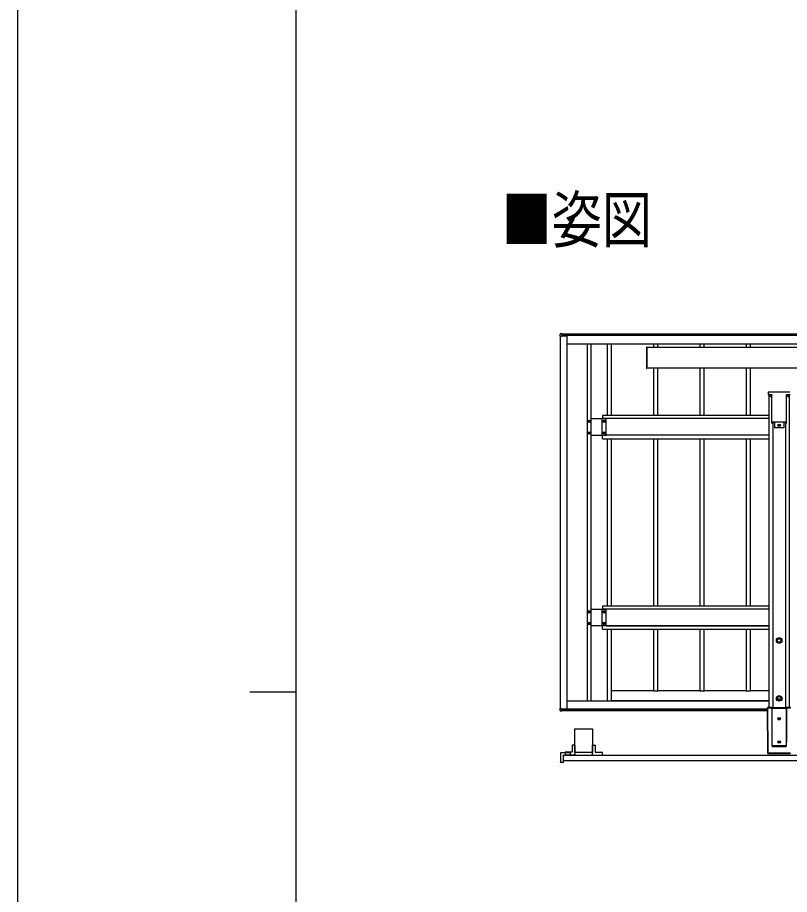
# Model space of a CAD drawing. Units: millimetres, scale not verified. Extents: x -16820 to 16820, y -11881 to 11886.
# Drawn here: x -16820 to -13497, y -365 to 3410 of the extents above; entities that cross this region are included whole.
import ezdxf
from ezdxf.enums import TextEntityAlignment as Align

# ---------------------------------------------------------------- set-up
doc = ezdxf.new("R2010")
doc.units = ezdxf.units.MM
doc.header["$LTSCALE"] = 40
for name, color, linetype in [('0-2_USER1', 3, 'Continuous'), ('0-6_YKK_A1', 4, 'Continuous'), ('0-8_YKK_ZWAK', 7, 'Continuous')]:
    doc.layers.add(name, color=color, linetype=linetype)
doc.styles.add('ＭＳ ゴシック', font='')
doc.styles.get('ＭＳ ゴシック').set_extended_font_data('MS Gothic')

msp = doc.modelspace()

# ---------------------------------------------------------------- linework, layer by layer
at = {"layer": '0-6_YKK_A1'}
for p, q in [((-14484.42, 2045.15), (-14484.42, 2047.3)), ((-14484.42, 2038.12), (-14484.42, 2045.15)), ((-14476.42, 2048.29), (-14483.95, 2047.8)), ((-14476.42, 2048.28), (-14483.95, 2047.8)), ((-14483.95, 2047.8), (-14483.95, 2047.8)), ((-14478.24, 2038.08), (-14478.24, 2039.28)), ((-14477.92, 2039.43), (-14477.92, 2039.29)), ((-14477.92, 2039.29), (-14477.92, 2038.09)), ((-14453.42, 2039.15), (-14477.92, 2039.15)), ((-14477.64, 2039.87), (-14476.42, 2039.87)), ((-14477.62, 2039.59), (-14476.42, 2039.58)), ((-14476.42, 2048.28), (-14476.42, 2046.09)), ((-9083.92, 2046.71), (-14476.42, 2046.71)), ((-9083.92, 2046.71), (-14476.42, 2046.71)), ((-14476.42, 2046.09), (-14476.42, 2045.56)), ((-9083.92, 2041.71), (-14476.42, 2041.71)), ((-14452.92, 432.21), (-14452.92, 2039.17)), ((-14483.95, 2038.1), (-14478.24, 2038.08)), ((-14482.92, 433.16), (-14482.92, 2038.09)), ((-14452.92, 2004.78), (-9102.92, 2004.78)), ((-14367.92, 2004.78), (-14367.92, 466.78)), ((-14351.92, 2004.78), (-14351.92, 466.78)), ((-14280.92, 2004.78), (-14280.92, 1696.28)), ((-14263.92, 2004.78), (-14263.92, 1696.28)), ((-14080.92, 1989.78), (-14080.92, 2004.78)), ((-14063.92, 1989.78), (-14063.92, 2004.78)), ((-13880.92, 1989.78), (-13880.92, 2004.78)), ((-13863.92, 1989.78), (-13863.92, 2004.78)), ((-13680.92, 1989.78), (-13680.92, 2004.78)), ((-13663.92, 1989.78), (-13663.92, 2004.78)), ((-14112.41, 1989.19), (-14112.41, 1900.38)), ((-14109.91, 1990.28), (-14111.48, 1990.19)), ((-14109.91, 1989.29), (-14109.91, 1990.28)), ((-13059.91, 1899.78), (-14109.91, 1899.78)), ((-14080.92, 1696.28), (-14080.92, 1899.78)), ((-14063.92, 1696.28), (-14063.92, 1899.78)), ((-13880.92, 1696.28), (-13880.92, 1899.78)), ((-13863.92, 1696.28), (-13863.92, 1899.78)), ((-13680.92, 1696.28), (-13680.92, 1899.78)), ((-13663.92, 1696.28), (-13663.92, 1899.78)), ((-13588.29, 1787.07), (-13573.28, 1787.07)), ((-13572.75, 1796.57), (-13586.33, 1796.57)), ((-13585.92, 1786.67), (-13585.92, 439.57)), ((-13584.72, 1786.67), (-13584.72, 439.57)), ((-13582.42, 1787.07), (-13582.42, 1783.07)), ((-13573.42, 1787.07), (-13573.42, 1783.07)), ((-13573.28, 1787.07), (-13572.28, 1787.07)), ((-13571.26, 1796.57), (-13572.75, 1796.57)), ((-13572.18, 1787.07), (-13572.28, 1787.07)), ((-13572.17, 1663.72), (-13572.17, 1786.93)), ((-13570.88, 1796.57), (-13571.26, 1796.57)), ((-13510.96, 1796.57), (-13570.88, 1796.57)), ((-13510.58, 1796.57), (-13510.96, 1796.57)), ((-13509.09, 1796.57), (-13510.58, 1796.57)), ((-13509.67, 1663.72), (-13509.67, 1786.93)), ((-13509.66, 1787.07), (-13509.56, 1787.07)), ((-13509.56, 1787.07), (-13508.56, 1787.07)), ((-13495.51, 1796.57), (-13509.09, 1796.57)), ((-13508.56, 1787.07), (-13493.55, 1787.07)), ((-13508.42, 1787.07), (-13508.42, 1783.07)), ((-13499.42, 1787.07), (-13499.42, 1783.07)), ((-13497.12, 1787.07), (-13497.12, 439.57)), ((-14358.44, 1672.72), (-14358.44, 1673.68)), ((-14285.92, 1681.78), (-14351.92, 1681.78)), ((-14303.42, 1610.78), (-14303.42, 1681.78)), ((-13585.92, 1696.28), (-14300.92, 1696.28)), ((-14300.92, 1696.28), (-14300.92, 1681.78)), ((-13585.92, 1683.29), (-14300.92, 1683.29)), ((-14292.44, 1672.72), (-14292.44, 1673.68)), ((-14285.92, 1610.78), (-14285.92, 1681.78)), ((-13571.81, 1663.57), (-13572.16, 1663.57)), ((-13571.81, 1663.57), (-13571.31, 1663.57)), ((-13571.31, 1663.57), (-13569.27, 1663.57)), ((-13568.96, 1668.91), (-13569.27, 1663.57)), ((-13568.42, 1668.91), (-13568.42, 437.93)), ((-13561.42, 1668.91), (-13561.42, 1643.07)), ((-13520.42, 1668.91), (-13520.42, 1643.07)), ((-13513.42, 1668.91), (-13513.42, 437.93)), ((-13512.57, 1663.57), (-13510.53, 1663.57)), ((-13510.53, 1663.57), (-13510.03, 1663.57)), ((-13510.03, 1663.57), (-13509.68, 1663.57)), ((-14358.44, 1622.72), (-14358.44, 1623.68)), ((-14292.44, 1622.72), (-14292.44, 1623.68)), ((-13520.42, 1643.07), (-13561.42, 1643.07)), ((-13540.44, 1652.63), (-13540.44, 1651.67)), ((-14285.92, 1610.78), (-14351.92, 1610.78)), ((-14300.92, 1596.28), (-14300.92, 1610.78)), ((-14300.92, 1596.37), (-13585.92, 1596.37)), ((-13585.92, 1611.53), (-14285.92, 1611.53)), ((-14280.92, 1596.37), (-14280.92, 876.21)), ((-14263.92, 1596.37), (-14263.92, 876.21)), ((-14080.92, 876.21), (-14080.92, 1596.37)), ((-14063.92, 876.21), (-14063.92, 1596.37)), ((-13880.92, 876.21), (-13880.92, 1596.37)), ((-13863.92, 876.21), (-13863.92, 1596.37)), ((-13680.92, 876.21), (-13680.92, 1596.37)), ((-13663.92, 876.21), (-13663.92, 1596.37)), ((-13585.92, 876.21), (-14300.92, 876.21)), ((-14300.92, 876.21), (-14300.92, 861.71)), ((-14358.44, 852.65), (-14358.44, 853.61)), ((-14285.92, 861.71), (-14351.92, 861.71)), ((-14303.42, 790.71), (-14303.42, 861.71)), ((-13585.92, 863.22), (-14300.92, 863.22)), ((-14292.44, 852.65), (-14292.44, 853.61)), ((-14285.92, 790.71), (-14285.92, 861.71)), ((-14358.44, 802.65), (-14358.44, 803.61)), ((-14292.44, 802.65), (-14292.44, 803.61)), ((-14285.92, 790.71), (-14351.92, 790.71)), ((-14300.92, 776.21), (-14300.92, 790.71)), ((-14300.92, 776.29), (-13585.92, 776.29)), ((-14285.92, 791.49), (-13585.92, 791.49)), ((-13585.92, 791.45), (-14285.92, 791.45)), ((-14280.92, 776.29), (-14280.92, 466.78)), ((-14263.92, 776.29), (-14263.92, 466.78)), ((-14080.92, 511.43), (-14080.92, 776.29)), ((-14063.92, 509.79), (-14063.92, 776.29)), ((-13880.92, 509.79), (-13880.92, 776.29)), ((-13863.92, 509.79), (-13863.92, 776.29)), ((-13680.92, 509.79), (-13680.92, 776.29)), ((-13663.92, 509.79), (-13663.92, 776.29)), ((-14081.22, 511.43), (-14263.92, 511.43)), ((-14064.92, 509.74), (-14079.92, 509.74)), ((-13881.22, 511.43), (-14063.92, 511.43)), ((-13864.92, 509.74), (-13879.92, 509.74)), ((-13681.22, 511.43), (-13863.92, 511.43)), ((-13664.92, 509.74), (-13679.92, 509.74)), ((-13585.92, 511.43), (-13663.92, 511.43)), ((-13585.92, 466.78), (-14452.92, 466.78)), ((-13586.92, 466.78), (-14452.92, 466.78)), ((-13586.92, 466.73), (-14452.92, 466.73)), ((-13586.92, 466.2), (-14452.92, 466.2)), ((-13585.92, 468.02), (-14263.92, 468.02)), ((-13585.92, 467.91), (-14263.92, 467.91)), ((-14484.42, 435.33), (-14484.42, 433.13)), ((-14483.96, 425.64), (-14484.42, 433.13)), ((-14482.92, 435.36), (-14483.92, 435.36)), ((-14483.92, 433.11), (-14478.22, 433.11)), ((-14483.46, 425.17), (-14476.42, 425.17)), ((-14483.42, 435.3), (-14482.92, 435.3)), ((-14483.42, 433.16), (-14483.42, 435.3)), ((-14483.42, 433.8), (-14482.92, 433.8)), ((-14477.92, 433.16), (-14483.42, 433.16)), ((-14478.22, 431.89), (-14478.22, 433.11)), ((-14477.92, 433.16), (-14477.92, 433.12)), ((-14477.92, 433.12), (-14477.92, 431.93)), ((-14453.42, 432.19), (-14477.92, 432.19)), ((-14477.62, 431.66), (-14477.62, 431.63)), ((-14476.42, 431.3), (-14477.62, 431.3)), ((-14477.42, 432.05), (-14477.42, 432.19)), ((-13590.78, 432.05), (-14477.42, 432.05)), ((-13590.78, 431.73), (-14477.42, 431.73)), ((-13590.78, 431.7), (-14477.42, 431.7)), ((-14476.42, 431.63), (-14476.42, 431.3)), ((-13590.78, 431.39), (-14476.42, 431.39)), ((-14476.42, 425.61), (-14476.42, 431.3)), ((-13590.77, 427.19), (-14476.42, 427.19)), ((-14476.42, 426.72), (-13590.77, 426.72)), ((-14476.42, 425.61), (-14476.42, 425.17)), ((-13590.17, 241.16), (-13590.81, 439.57)), ((-13590.81, 439.57), (-13569.55, 439.57)), ((-13590.81, 439.57), (-13590.36, 438.73)), ((-13590.17, 241.16), (-13590.81, 439.57)), ((-13590.81, 439.57), (-13569.55, 439.57)), ((-13590.36, 438.73), (-13589.72, 241.23)), ((-13589.35, 437.73), (-13590.35, 438.73)), ((-13572.04, 438.73), (-13590.35, 438.73)), ((-13588.73, 242.23), (-13589.35, 437.73)), ((-13589.35, 437.73), (-13572.97, 437.73)), ((-13572.98, 437.62), (-13572.51, 291.1)), ((-13572.98, 437.62), (-13572.51, 436.75)), ((-13572.51, 436.75), (-13572.51, 291.1)), ((-13571.51, 437.75), (-13572.04, 438.73)), ((-13571.51, 437.75), (-13571.51, 436.7)), ((-13510.33, 437.75), (-13571.51, 437.75)), ((-13571.51, 436.7), (-13510.33, 436.7)), ((-13571.51, 274.47), (-13571.51, 436.7)), ((-13569.55, 439.57), (-13569.3, 437.93)), ((-13569.3, 437.93), (-13512.42, 437.93)), ((-13512.42, 437.93), (-13512.17, 439.57)), ((-13512.17, 439.57), (-13491.03, 439.57)), ((-13512.17, 439.57), (-13491.04, 439.57)), ((-13509.8, 438.73), (-13510.33, 437.75)), ((-13510.33, 437.75), (-13510.33, 436.7)), ((-13510.33, 436.7), (-13510.33, 274.47)), ((-13491.49, 438.73), (-13509.8, 438.73)), ((-13508.86, 437.62), (-13509.33, 291.1)), ((-13509.33, 436.75), (-13508.86, 437.62)), ((-13509.33, 291.1), (-13509.33, 436.75)), ((-13508.87, 437.73), (-13492.49, 437.73)), ((-13540.44, 389.39), (-13540.44, 388.43)), ((-14432.73, 275.95), (-14432.73, 247.95)), ((-14421.42, 276.95), (-14431.73, 276.95)), ((-14420.42, 275.45), (-14420.42, 275.95)), ((-14420.42, 275.45), (-14420.42, 235.64)), ((-14345.42, 275.45), (-14345.42, 275.95)), ((-14345.42, 275.45), (-14345.42, 235.64)), ((-14344.42, 276.95), (-14334.11, 276.95)), ((-14333.11, 275.95), (-14333.11, 247.95)), ((-13510.33, 274.47), (-13571.51, 274.47)), ((-13571.51, 271.85), (-13510.34, 271.85)), ((-13540.44, 289.39), (-13540.44, 288.43)), ((-14482.92, 243.64), (-14482.92, 204.14)), ((-14442.42, 244.64), (-14481.92, 244.64)), ((-14472.35, 234.64), (-9083.42, 234.64)), ((-14470.61, 231.34), (-14470.61, 203.34)), ((-14441.61, 232.34), (-14469.62, 232.34)), ((-14462.73, 245.95), (-14462.73, 235.64)), ((-14433.72, 246.95), (-14461.73, 246.95)), ((-14461.72, 234.64), (-14461.23, 234.64)), ((-14461.23, 234.64), (-14460.92, 234.64)), ((-14421.42, 234.64), (-14460.92, 234.64)), ((-14442.11, 244.64), (-14442.42, 244.64)), ((-14442.11, 244.64), (-14441.62, 244.64)), ((-14440.61, 243.64), (-14440.61, 233.34)), ((-14344.42, 234.64), (-14304.92, 234.64)), ((-14332.12, 246.95), (-14304.11, 246.95)), ((-14304.61, 234.64), (-14304.92, 234.64)), ((-14304.12, 234.64), (-14304.61, 234.64)), ((-14303.11, 245.95), (-14303.11, 235.64)), ((-13590.17, 241.16), (-13589.73, 241.23)), ((-13491.67, 241.16), (-13590.17, 241.16)), ((-13589.73, 241.23), (-13492.12, 241.23)), ((-13588.73, 242.23), (-13589.72, 241.23)), ((-13493.11, 242.23), (-13588.73, 242.23)), ((-14482.92, 203.84), (-14482.92, 204.14)), ((-14482.92, 203.34), (-14482.92, 203.84)), ((-14471.61, 202.34), (-14481.92, 202.34)), ((-9083.42, 209.64), (-14472.35, 209.64))]:
    msp.add_line(p, q, dxfattribs=at)
for points in [[(-14477.62, 2039.21), (-14452.92, 2039.21), (-14452.92, 2039.17)], [(-14477.42, 2039.59), (-14477.42, 2039.41), (-14477.42, 2039.21)], [(-14476.42, 2045.56), (-14476.42, 2039.87), (-14476.42, 2039.58)], [(-14111.48, 1899.38), (-14109.91, 1899.28), (-14109.91, 1900.28), (-14109.91, 1989.29)], [(-13059.91, 1989.78), (-14109.91, 1989.78), (-14109.91, 1899.78)], [(-13588.33, 1794.7), (-13588.79, 1787.07), (-13588.29, 1787.07)], [(-14360.36, 1671.76), (-14361.32, 1671.76), (-14361.32, 1670.8), (-14360.36, 1670.8)], [(-14358.44, 1673.68), (-14359.4, 1673.68), (-14359.4, 1672.72)], [(-14359.4, 1669.84), (-14359.4, 1668.88), (-14358.44, 1668.88), (-14358.44, 1669.84)], [(-14357.48, 1670.8), (-14356.52, 1670.8), (-14356.52, 1671.76), (-14357.48, 1671.76)], [(-14294.36, 1671.76), (-14295.32, 1671.76), (-14295.32, 1670.8), (-14294.36, 1670.8)], [(-14292.44, 1673.68), (-14293.4, 1673.68), (-14293.4, 1672.72)], [(-14293.4, 1669.84), (-14293.4, 1668.88), (-14292.44, 1668.88), (-14292.44, 1669.84)], [(-14291.48, 1670.8), (-14290.52, 1670.8), (-14290.52, 1671.76), (-14291.48, 1671.76)], [(-13568.96, 1668.91), (-13512.88, 1668.91), (-13512.57, 1663.57)], [(-14358.44, 1623.68), (-14359.4, 1623.68), (-14359.4, 1622.72)], [(-14292.44, 1623.68), (-14293.4, 1623.68), (-14293.4, 1622.72)], [(-13542.36, 1653.59), (-13543.32, 1653.59), (-13543.32, 1654.55), (-13542.36, 1654.55)], [(-13541.4, 1655.51), (-13541.4, 1656.47), (-13540.44, 1656.47), (-13540.44, 1655.51)], [(-13540.44, 1651.67), (-13541.4, 1651.67), (-13541.4, 1652.63)], [(-13539.48, 1654.55), (-13538.52, 1654.55), (-13538.52, 1653.59), (-13539.48, 1653.59)], [(-14360.36, 1621.76), (-14361.32, 1621.76), (-14361.32, 1620.8), (-14360.36, 1620.8)], [(-14359.4, 1619.84), (-14359.4, 1618.88), (-14358.44, 1618.88), (-14358.44, 1619.84)], [(-14357.48, 1620.8), (-14356.52, 1620.8), (-14356.52, 1621.76), (-14357.48, 1621.76)], [(-14294.36, 1621.76), (-14295.32, 1621.76), (-14295.32, 1620.8), (-14294.36, 1620.8)], [(-14293.4, 1619.84), (-14293.4, 1618.88), (-14292.44, 1618.88), (-14292.44, 1619.84)], [(-14291.48, 1620.8), (-14290.52, 1620.8), (-14290.52, 1621.76), (-14291.48, 1621.76)], [(-14360.36, 851.69), (-14361.32, 851.69), (-14361.32, 850.73), (-14360.36, 850.73)], [(-14358.44, 853.61), (-14359.4, 853.61), (-14359.4, 852.65)], [(-14359.4, 849.77), (-14359.4, 848.81), (-14358.44, 848.81), (-14358.44, 849.77)], [(-14357.48, 850.73), (-14356.52, 850.73), (-14356.52, 851.69), (-14357.48, 851.69)], [(-14294.36, 851.69), (-14295.32, 851.69), (-14295.32, 850.73), (-14294.36, 850.73)], [(-14292.44, 853.61), (-14293.4, 853.61), (-14293.4, 852.65)], [(-14293.4, 849.77), (-14293.4, 848.81), (-14292.44, 848.81), (-14292.44, 849.77)], [(-14291.48, 850.73), (-14290.52, 850.73), (-14290.52, 851.69), (-14291.48, 851.69)], [(-14360.36, 801.69), (-14361.32, 801.69), (-14361.32, 800.73), (-14360.36, 800.73)], [(-14358.44, 803.61), (-14359.4, 803.61), (-14359.4, 802.65)], [(-14359.4, 799.77), (-14359.4, 798.81), (-14358.44, 798.81), (-14358.44, 799.77)], [(-14357.48, 800.73), (-14356.52, 800.73), (-14356.52, 801.69), (-14357.48, 801.69)], [(-14294.36, 801.69), (-14295.32, 801.69), (-14295.32, 800.73), (-14294.36, 800.73)], [(-14292.44, 803.61), (-14293.4, 803.61), (-14293.4, 802.65)], [(-14293.4, 799.77), (-14293.4, 798.81), (-14292.44, 798.81), (-14292.44, 799.77)], [(-14291.48, 800.73), (-14290.52, 800.73), (-14290.52, 801.69), (-14291.48, 801.69)], [(-14477.62, 431.66), (-14476.42, 431.66), (-14476.42, 431.63)], [(-14477.62, 431.3), (-14477.62, 431.63), (-14476.42, 431.63)], [(-14477.42, 431.66), (-14477.42, 431.7), (-14477.42, 431.73), (-14477.42, 432.05)], [(-13542.36, 390.35), (-13543.32, 390.35), (-13543.32, 391.31), (-13542.36, 391.31)], [(-13541.4, 392.27), (-13541.4, 393.23), (-13540.44, 393.23), (-13540.44, 392.27)], [(-13540.44, 388.43), (-13541.4, 388.43), (-13541.4, 389.39)], [(-13539.48, 391.31), (-13538.52, 391.31), (-13538.52, 390.35), (-13539.48, 390.35)], [(-13571.87, 274.47), (-13571.6, 272.52), (-13571.51, 271.89), (-13571.51, 271.85)], [(-13542.36, 290.35), (-13543.32, 290.35), (-13543.32, 291.31), (-13542.36, 291.31)], [(-13541.4, 292.27), (-13541.4, 293.23), (-13540.44, 293.23), (-13540.44, 292.27)], [(-13540.44, 288.43), (-13541.4, 288.43), (-13541.4, 289.39)], [(-13539.48, 291.31), (-13538.52, 291.31), (-13538.52, 290.35), (-13539.48, 290.35)]]:
    msp.add_lwpolyline(points, dxfattribs=at)
msp.add_lwpolyline([(-14420.92, 347.14), (-14344.92, 347.14), (-14344.92, 246.14), (-14420.92, 246.14)], close=True, dxfattribs=at)
for centre, radius in [((-13577.92, 1782.57), 5), ((-13503.92, 1782.57), 5), ((-14358.92, 1671.28), 5.3), ((-14292.92, 1671.28), 5.3), ((-14358.92, 1621.28), 5.3), ((-14292.92, 1621.28), 5.3), ((-13540.92, 1654.07), 5.3), ((-14358.92, 851.21), 5.3), ((-14292.92, 851.21), 5.3), ((-14358.92, 801.21), 5.3), ((-14292.92, 801.21), 5.3), ((-13540.91, 727.99), 12), ((-13540.91, 727.99), 10.88), ((-13540.91, 727.99), 7.48), ((-13540.91, 727.99), 0.5), ((-13540.93, 478.61), 12), ((-13540.93, 478.61), 10.88), ((-13540.93, 478.61), 7.48), ((-13540.93, 478.61), 0.5), ((-13540.92, 390.83), 5.3), ((-13540.92, 290.83), 5.3)]:
    msp.add_circle(centre, radius, dxfattribs=at)
for centre, radius, start, end in [((-14483.92, 2047.3), 0.5, 93.6779, 180), ((-14483.92, 2047.3), 0.5, 93.45768, 179.96389), ((-14478.16, 2040.84), 1.56, 266.97246, 278.66465), ((-14477.7, 2040.66), 1.45, 261.04481, 272.9634), ((-14476.52, 2039.8), 1.12, 176.1775, 190.80808), ((-14453.3, 2041.56), 2.41, 267.0366, 278.95519), ((-14484.06, 2040.31), 2.22, 260.72687, 272.90443), ((-14478.16, 2039.64), 1.56, 266.97246, 278.66465), ((-14111.41, 1989.19), 1, 93.5, 180), ((-14111.41, 1900.38), 1, 180, 266.5), ((-13586.33, 1794.57), 2, 90, 176.5), ((-13577.92, 1783.07), 4.5, 180, 270), ((-13577.92, 1783.07), 4.5, 270, 0), ((-13503.92, 1783.07), 4.5, 180, 270), ((-13503.92, 1783.07), 4.5, 270, 0), ((-14360.36, 1672.72), 0.96, 270, 0), ((-14360.36, 1669.84), 0.96, 0, 90), ((-14357.48, 1672.72), 0.96, 180, 270), ((-14357.48, 1669.84), 0.96, 90, 180), ((-14294.36, 1672.72), 0.96, 270, 0), ((-14294.36, 1669.84), 0.96, 0, 90), ((-14291.48, 1672.72), 0.96, 180, 270), ((-14291.48, 1669.84), 0.96, 90, 180), ((-13542.36, 1655.51), 0.96, 270, 0), ((-13542.36, 1652.63), 0.96, 0, 90), ((-13539.48, 1655.51), 0.96, 180, 270), ((-13539.48, 1652.63), 0.96, 90, 180), ((-14360.36, 1622.72), 0.96, 270, 0), ((-14360.36, 1619.84), 0.96, 0, 90), ((-14357.48, 1622.72), 0.96, 180, 270), ((-14357.48, 1619.84), 0.96, 90, 180), ((-14294.36, 1622.72), 0.96, 270, 0), ((-14294.36, 1619.84), 0.96, 0, 90), ((-14291.48, 1622.72), 0.96, 180, 270), ((-14291.48, 1619.84), 0.96, 90, 180), ((-14360.36, 852.65), 0.96, 270, 0), ((-14360.36, 849.77), 0.96, 0, 90), ((-14357.48, 852.65), 0.96, 180, 270), ((-14357.48, 849.77), 0.96, 90, 180), ((-14294.36, 852.65), 0.96, 270, 0), ((-14294.36, 849.77), 0.96, 0, 90), ((-14291.48, 852.65), 0.96, 180, 270), ((-14291.48, 849.77), 0.96, 90, 180), ((-14360.36, 802.65), 0.96, 270, 0), ((-14360.36, 799.77), 0.96, 0, 90), ((-14357.48, 802.65), 0.96, 180, 270), ((-14357.48, 799.77), 0.96, 90, 180), ((-14294.36, 802.65), 0.96, 270, 0), ((-14294.36, 799.77), 0.96, 0, 90), ((-14291.48, 802.65), 0.96, 180, 270), ((-14291.48, 799.77), 0.96, 90, 180), ((-14081.15, 509.99), 1.45, 81.04481, 92.9634), ((-14080.17, 514.55), 4.82, 261.04481, 272.9634), ((-14064.67, 514.55), 4.82, 267.0366, 278.95519), ((-13881.15, 509.99), 1.45, 81.04481, 92.9634), ((-13880.17, 514.55), 4.82, 261.04481, 272.9634), ((-13864.67, 514.55), 4.82, 267.0366, 278.95519), ((-13681.15, 509.99), 1.45, 81.04481, 92.9634), ((-13680.17, 514.55), 4.82, 261.04481, 272.9634), ((-13664.67, 514.55), 4.82, 267.0366, 278.95519), ((-14483.46, 425.67), 0.5, 183.51603, 270), ((-14478.15, 432.58), 0.692, 263.85774, 289.0594), ((-14453.3, 434.59), 2.41, 267.0366, 278.95519), ((-13571.74, 442.21), 5.51, 261.98271, 272.37953), ((-13571.5, 436.75), 1, 90.33323, 179.58819), ((-13510.34, 436.75), 1, 0.41181, 89.66677), ((-13510.1, 442.21), 5.51, 267.62047, 278.01729), ((-13542.36, 392.27), 0.96, 270, 0), ((-13542.36, 389.39), 0.96, 0, 90), ((-13539.48, 392.27), 0.96, 180, 270), ((-13539.48, 389.39), 0.96, 90, 180), ((-13571.52, 292.41), 17.95, 268.85343, 270.01591), ((-13542.36, 292.27), 0.96, 270, 0), ((-13542.36, 289.39), 0.96, 0, 90), ((-13539.48, 292.27), 0.96, 180, 270), ((-13539.48, 289.39), 0.96, 90, 180), ((-13810.49, 315.38), 303.3, 351.74911, 352.24905), ((-13510.33, 292.41), 17.95, 269.98409, 271.14657), ((-14481.92, 243.64), 1, 90, 180), ((-14421.42, 235.64), 1, 270, 360), ((-14344.42, 235.64), 1, 180, 270)]:
    msp.add_arc(centre, radius, start, end, dxfattribs=at)
for centre, major_axis, ratio, start_param, end_param in [((-14477.64, 2039.27), (-0.501, 0.331), 0.996522, 5.2947244, 6.8655207), ((-14477.62, 2039.29), (-0.234, 0.189), 0.99347, 5.390743, 6.9615393), ((-13572.21, 1786.57), (0.031, 0.5), 0.061627, 5.5016142, 6.2870124), ((-13509.63, 1786.57), (-0.031, 0.5), 0.061627, 6.2793582, 7.0647564), ((-13572.13, 1664.07), (0.031, 0.5), 0.061627, 2.3600215, 3.1454197), ((-13509.71, 1664.07), (-0.031, 0.5), 0.061627, 3.1377656, 3.9231638), ((-14483.92, 435.33), (-0.501, 0), 0.052336, 4.7161261, 6.2831955), ((-14483.92, 433.13), (-0.501, 0), 0.052336, 6.2831751, 7.8502445), ((-14478.22, 433.12), (-0.3, 0), 0.052434, 1.5707963, 3.1415927), ((-14477.62, 431.89), (-0.6, 0), 0.995429, 6.2831853, 7.8539816), ((-14477.62, 431.96), (-0.3, 0), 0.995429, 6.2831853, 7.8539816), ((-14477.62, 431.93), (-0.3, 0), 0.992228, 6.2831853, 7.8539816), ((-13590.81, 439.07), (-0.002, 0.5), 0.061078, 6.1695427, 6.2219864), ((-13589.36, 438.74), (1, 0), 0.113935, 3.2029649, 3.2554086), ((-13571.98, 437.62), (0.479, -0.888), 0.991726, 4.1078282, 4.2175476), ((-13572.04, 437.73), (0.529, 0.886), 0.878896, 0.5965642, 2.0539141), ((-13509.8, 437.73), (-0.529, 0.886), 0.878896, 4.2292712, 5.6866211), ((-13509.87, 437.62), (-0.479, -0.888), 0.991726, 2.0656377, 2.1753571), ((-14431.72, 275.95), (-0.71, 0.71), 0.99628, 5.4996506, 7.06672), ((-14421.42, 275.95), (0, -1), 0.998135, 1.5707963, 3.1415927), ((-14344.42, 275.95), (0, -1), 0.998135, 3.1415927, 4.712389), ((-14334.12, 275.95), (0.71, 0.71), 0.99628, 5.4996506, 7.06672), ((-13571.51, 292.27), (0, -19.11), 0.052342, 4.7734755, 5.9105409), ((-13568.39, 271.85), (-0.16, 50), 0.0623, 1.5182266, 1.5705921), ((-13513.45, 271.85), (0.16, 50), 0.0623, 4.7125932, 4.7649587), ((-13510.33, 292.27), (0, -19.11), 0.052342, 0.3726444, 1.5097098), ((-14469.61, 231.34), (-0.71, 0.71), 0.99628, 5.4996506, 7.06672), ((-14461.72, 245.95), (-0.71, 0.71), 0.99628, 5.4996506, 7.06672), ((-14461.72, 235.64), (1, 0), 0.998135, 3.1415927, 4.712389), ((-14441.62, 243.64), (-1, 0), 0.998135, 3.1415927, 4.712389), ((-14441.62, 233.34), (0.71, -0.71), 0.99628, 5.4996506, 7.06672), ((-14433.73, 247.95), (0.71, -0.71), 0.99628, 5.4996506, 7.06672), ((-14332.11, 247.95), (-0.71, -0.71), 0.99628, 5.4996506, 7.06672), ((-14304.12, 245.95), (0.71, 0.71), 0.99628, 5.4996506, 7.06672), ((-14304.12, 235.64), (-1, 0), 0.998135, 1.5707963, 3.1415927), ((-13589.67, 241.16), (0.5, 0), 0.008727, 3.0806179, 3.1328939), ((-13589.73, 242.23), (0, 1), 0.061078, 3.1501231, 3.2023991), ((-14481.92, 203.34), (0, 1), 0.998135, 1.5707963, 3.1415927), ((-14471.62, 203.34), (0.71, -0.71), 0.99628, 5.4996506, 7.06672)]:
    msp.add_ellipse(centre, major_axis=major_axis, ratio=ratio, start_param=start_param, end_param=end_param, dxfattribs=at)
at = {"layer": '0-8_YKK_ZWAK'}
for p, q in [((-15619.92, -10093.8), (-15619.92, 11106.2)), ((-15819.92, 506.2), (-15619.92, 506.2))]:
    msp.add_line(p, q, dxfattribs=at)
msp.add_lwpolyline([(-16820, -11873.8), (16820, -11873.8), (16820, 11886.2), (-16820, 11886.2)], close=True, dxfattribs=at)

# ---------------------------------------------------------------- texts
at = {"layer": '0-2_USER1', "style": 'ＭＳ ゴシック', "width": 0.8}
msp.add_text('■姿図', height=197.9, dxfattribs=at).set_placement((-14735.8, 2381.64), align=Align.BOTTOM_LEFT)

doc.saveas('drawing.dxf')
